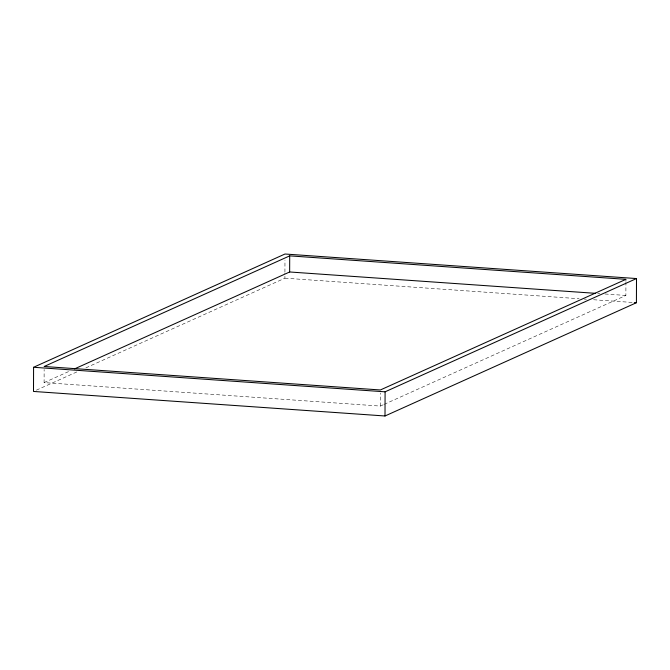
<?xml version="1.0" encoding="UTF-8"?>
<svg xmlns="http://www.w3.org/2000/svg" width="670" height="670" viewBox="0 0 670 670"><rect width="100%" height="100%" fill="white"/><g stroke="black" fill="none" stroke-linecap="round" stroke-linejoin="round"><path stroke-width="0.5" stroke-dasharray="3.35 2.51" d="M383.173 404.797L380.317 406.079L44.094 382.612L44.136 369.513M85.877 367.855L284.909 278.184L284.926 273.142M284.926 272.137L284.968 260.052M380.317 406.079L380.367 392.989M384.128 404.37L625.881 295.453L625.922 282.355M625.931 281.35L625.939 279.331M44.094 382.612L69.789 371.029M36.356 390.158L77.31 371.716M597.682 293.485L599.776 293.628M604.993 293.988L625.881 295.453M284.909 278.184L579.048 298.72M584.265 299.08L586.351 299.23M593.654 299.741L633.284 302.505"/><path stroke-width="1" d="M33.584 367.277L33.5 391.447L385.007 415.986L636.416 302.723L636.5 278.553L284.993 254.014L33.584 367.277L385.091 391.816L636.5 278.553M74.546 368.885L289.649 271.978L289.708 255.865L625.939 279.331L380.376 389.965L44.153 366.49L289.708 255.865M385.007 415.986L385.091 391.816M289.649 271.978L595.596 293.334M634.331 302.58L636.416 302.723"/></g></svg>
